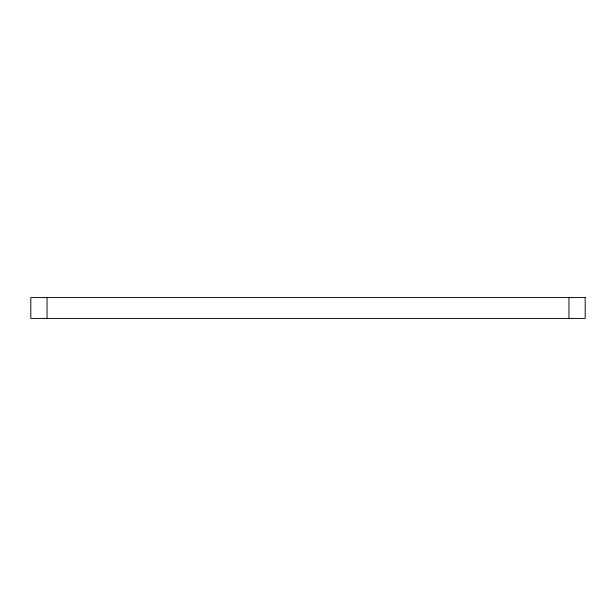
<?xml version="1.0" encoding="UTF-8"?>
<svg xmlns="http://www.w3.org/2000/svg" width="616" height="616" viewBox="0 0 616 616"><rect width="100%" height="100%" fill="white"/><g stroke="black" fill="none" stroke-linecap="round" stroke-linejoin="round"><path stroke-width="0.92" d="M568.961 297.574L568.961 318.426M47.039 297.574L47.039 318.426M585.2 297.574L30.8 297.574L30.8 318.426L585.2 318.426L585.2 297.574"/></g></svg>
